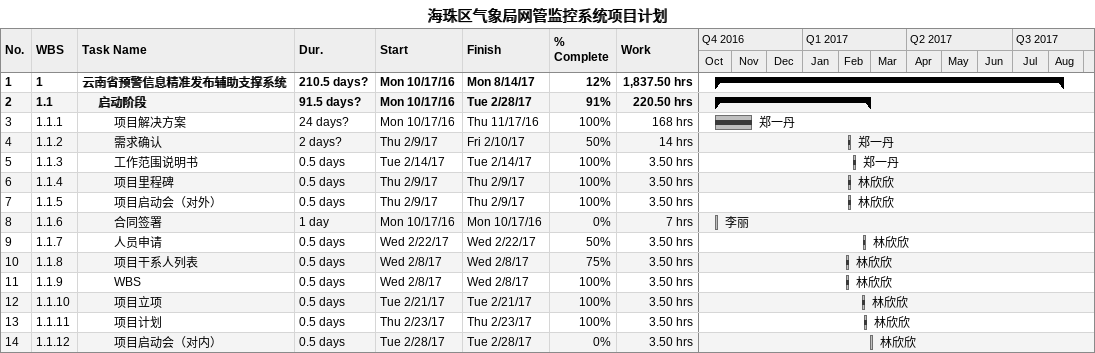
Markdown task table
海珠区气象局网管监控系统项目计划

| ID | WBS | Task | Duration | Start | Finish | Resources | % complete | Work (h) |
|---|---|---|---|---|---|---|---|---|
| 1 | 1 | **云南省预警信息精准发布辅助支撑系统** | 210.5d? | 2016-10-17 | 2017-08-14 |  | 12 | 1837.50 |
| 2 | 1.1 | **启动阶段** | 91.5d? | 2016-10-17 | 2017-02-28 |  | 91 | 220.50 |
| 3 | 1.1.1 | 项目解决方案 | 24d? | 2016-10-17 | 2016-11-17 | 郑一丹 | 100 | 168 |
| 4 | 1.1.2 | 需求确认 | 2d? | 2017-02-09 | 2017-02-10 | 郑一丹 | 50 | 14 |
| 5 | 1.1.3 | 工作范围说明书 | 0.5d | 2017-02-14 | 2017-02-14 | 郑一丹 | 100 | 3.50 |
| 6 | 1.1.4 | 项目里程碑 | 0.5d | 2017-02-09 | 2017-02-09 | 林欣欣 | 100 | 3.50 |
| 7 | 1.1.5 | 项目启动会（对外） | 0.5d | 2017-02-09 | 2017-02-09 | 林欣欣 | 100 | 3.50 |
| 8 | 1.1.6 | 合同签署 | 1d | 2016-10-17 | 2016-10-17 | 李丽 | 0 | 7 |
| 9 | 1.1.7 | 人员申请 | 0.5d | 2017-02-22 | 2017-02-22 | 林欣欣 | 50 | 3.50 |
| 10 | 1.1.8 | 项目干系人列表 | 0.5d | 2017-02-08 | 2017-02-08 | 林欣欣 | 75 | 3.50 |
| 11 | 1.1.9 | WBS | 0.5d | 2017-02-08 | 2017-02-08 | 林欣欣 | 100 | 3.50 |
| 12 | 1.1.10 | 项目立项 | 0.5d | 2017-02-21 | 2017-02-21 | 林欣欣 | 100 | 3.50 |
| 13 | 1.1.11 | 项目计划 | 0.5d | 2017-02-23 | 2017-02-23 | 林欣欣 | 100 | 3.50 |
| 14 | 1.1.12 | 项目启动会（对内） | 0.5d | 2017-02-28 | 2017-02-28 | 林欣欣 | 0 | 3.50 |
